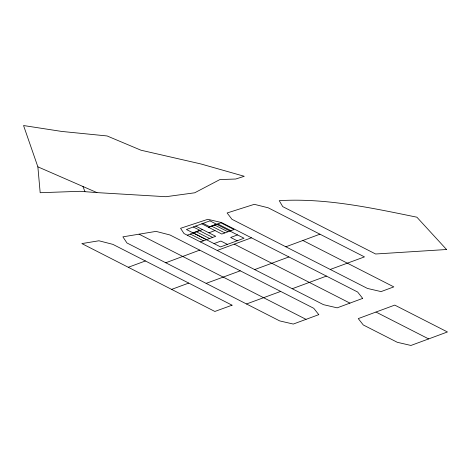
<?xml version="1.0" encoding="UTF-8"?>
<svg xmlns="http://www.w3.org/2000/svg" width="471" height="471" viewBox="0 0 471 471"><rect width="100%" height="100%" fill="white"/><g stroke="black" fill="none" stroke-linecap="round" stroke-linejoin="round"><path stroke-width="0.71" d="M165.757 262.771L199.704 250.13M285.85 246.792L319.927 234.181M375.976 312.043L358.266 318.602L363.276 324.961L397.283 342.293L410.936 345.461L447.45 331.967L394.751 305.102L375.976 312.043L428.651 338.914M192.927 232.833L199.798 230.295L193.293 226.975M216.43 224.155L209.56 226.692L203.054 223.372M187.275 235.2L202.536 229.571M208.641 227.316L220.846 222.807L234.034 229.536L221.829 234.046L201.812 223.831M208.894 232.815L215 230.56M128.289 267.281L145.404 260.963M200.463 241.929L215.724 236.295L195.706 226.086M214.028 243.595L220.899 241.064L227.405 244.384M237.531 234.923L230.66 237.461L237.172 240.775M217.202 250.466L251.437 237.82M171.627 289.388L188.718 283.083M206.145 283.377L240.257 270.813M254.699 269.583L288.917 256.942M330.242 269.453L364.477 256.895L268.158 207.782L254.299 204.326L227.116 212.974L231.962 219.292L367.433 288.435L381.08 291.602L393.821 286.88L302.906 240.498M326.438 276.094L292.238 288.729M246.504 303.978L280.663 291.414M96.979 192.61L165.927 196.713L194.688 192.798L219.898 179.569L235.73 179.021L244.261 176.289L200.717 163.908L140.964 150.208L107.111 135.96L61.778 131.444L23.55 125.539L37.868 166.834L40.176 192.716L80.07 191.303L96.979 192.61L37.868 166.834M217.79 223.937L230.978 230.666M214.741 225.061L227.929 231.791M211.691 226.186L224.879 232.915M234.305 244.143L349.924 303.118M199.486 230.696L212.674 237.425M196.431 231.82L209.619 238.55M193.381 232.951L206.569 239.674M190.331 234.075L203.519 240.805M139.075 234.181L306.038 319.356M82.955 186.463L84.951 191.691M362.682 298.396L337.159 307.846L323.512 304.678L184.02 233.551L180.552 228.305L207.835 219.309L221.547 222.553L357.666 292.044L362.682 298.396M209.925 220.84L186.422 229.512L220.54 246.916L244.037 238.244L209.925 220.84M318.785 314.646L293.286 324.06L279.662 320.898L126.94 242.959L122.896 236.842L156.042 231.385L170.007 234.988L313.745 308.287L318.785 314.646M232.056 305.19L214.864 311.461L81.854 243.589L98.922 240.775L112.887 244.372L232.056 305.19M446.543 249.512L375.617 253.999L282.741 206.628L279.238 200.664C325.708 197.867 371.654 207.941 416.882 217.196L446.543 249.512"/></g></svg>
